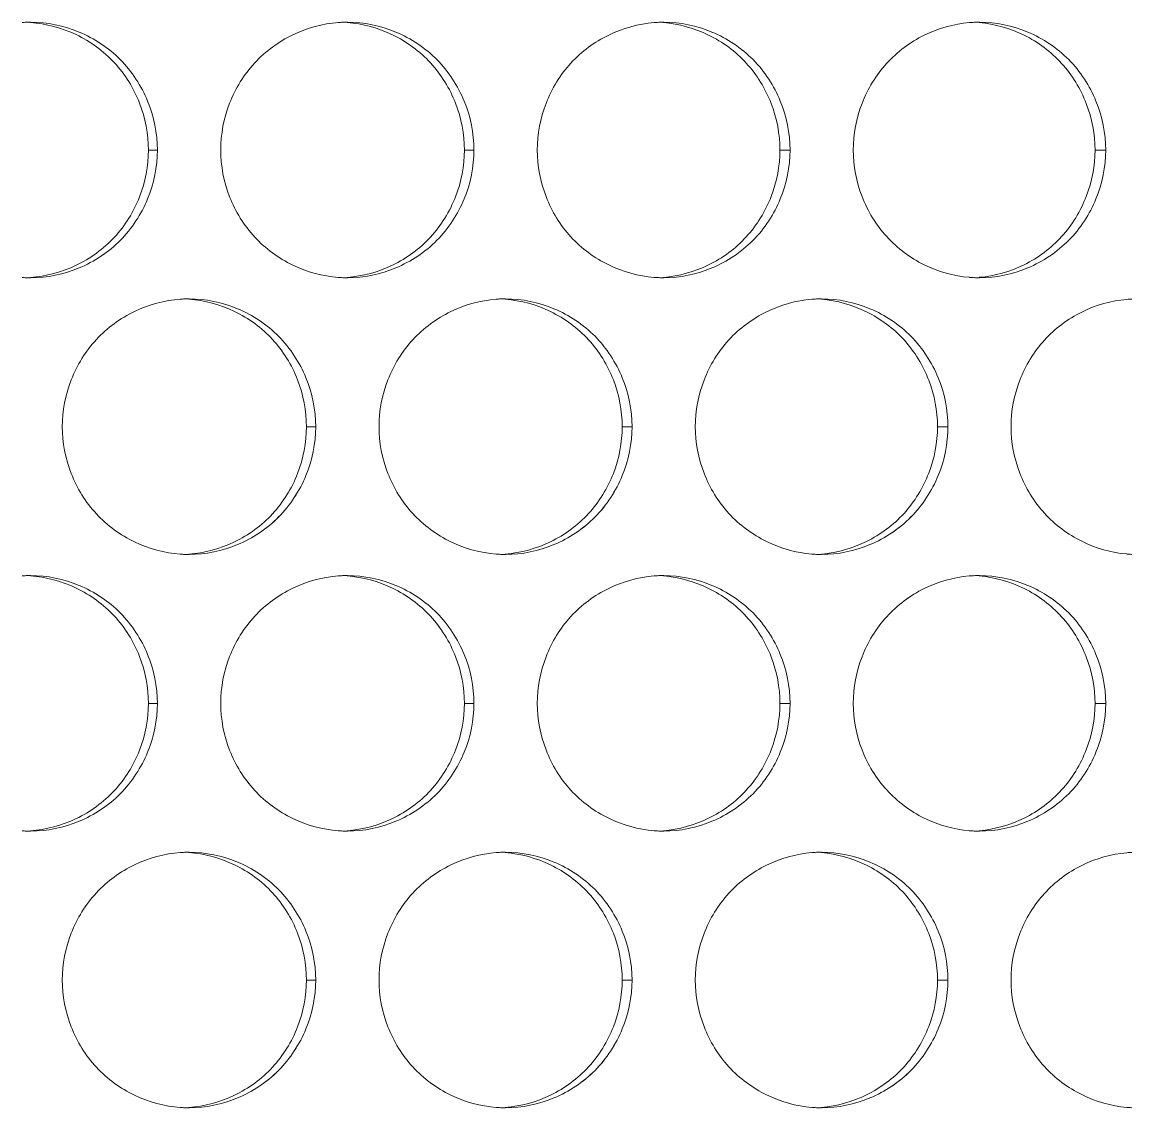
# Model space of a CAD drawing. Header units: millimetres. Extents: x 1177 to 4147, y 93 to 2194.
# Drawn here: x 1920.84 to 1946.89, y 1836.74 to 1862.23 of the extents above; entities that cross this region are included whole.
import ezdxf

# ---------------------------------------------------------------- set-up
doc = ezdxf.new("R2010")
doc.units = ezdxf.units.MM
doc.header["$LTSCALE"] = 0.1
doc.layers.add('标注', color=251, linetype='Continuous', lineweight=9)

msp = doc.modelspace()

# ---------------------------------------------------------------- linework, layer by layer
at = {"layer": '标注'}
for p, q in [((1923.809, 1859.226), (1924.018, 1859.226)), ((1931.226, 1859.226), (1931.449, 1859.226)), ((1938.632, 1859.226), (1938.87, 1859.226)), ((1946.028, 1859.226), (1946.279, 1859.226)), ((1927.518, 1852.731), (1927.735, 1852.731)), ((1927.518, 1852.731), (1927.735, 1852.731)), ((1934.93, 1852.731), (1935.161, 1852.731)), ((1934.93, 1852.731), (1935.161, 1852.731)), ((1942.332, 1852.731), (1942.576, 1852.731)), ((1942.332, 1852.731), (1942.576, 1852.731)), ((1923.809, 1846.236), (1924.018, 1846.236)), ((1931.226, 1846.236), (1931.449, 1846.236)), ((1938.632, 1846.236), (1938.87, 1846.236)), ((1946.028, 1846.236), (1946.279, 1846.236)), ((1927.518, 1839.741), (1927.735, 1839.741)), ((1927.518, 1839.741), (1927.735, 1839.741)), ((1934.93, 1839.741), (1935.161, 1839.741)), ((1934.93, 1839.741), (1935.161, 1839.741)), ((1942.332, 1839.741), (1942.576, 1839.741)), ((1942.332, 1839.741), (1942.576, 1839.741))]:
    msp.add_line(p, q, dxfattribs=at)
for centre, radius, start, end in [((1921.044, 1859.385), 2.842, 92.0973, 94.0217), ((1921.043, 1859.419), 2.807, 90.0023, 92.0975), ((1928.479, 1859.389), 2.838, 92.247, 94.3077), ((1928.478, 1859.426), 2.801, 90.0027, 92.2473), ((1935.905, 1859.393), 2.833, 92.3978, 94.5955), ((1935.903, 1859.432), 2.794, 90.0031, 92.3981), ((1943.319, 1859.398), 2.829, 92.5497, 94.8851), ((1943.317, 1859.439), 2.787, 90.0035, 92.55), ((1921.044, 1859.068), 2.842, 265.9783, 267.9027), ((1921.043, 1859.034), 2.807, 267.9025, 269.9977), ((1928.479, 1859.064), 2.838, 265.6923, 267.753), ((1928.478, 1859.027), 2.801, 267.7527, 269.9973), ((1935.905, 1859.06), 2.833, 265.4045, 267.6022), ((1935.903, 1859.021), 2.794, 267.6019, 269.9969), ((1943.319, 1859.055), 2.829, 265.1149, 267.4503), ((1943.317, 1859.014), 2.787, 267.45, 269.9965), ((1924.763, 1852.892), 2.84, 92.172, 94.1645), ((1924.763, 1852.892), 2.84, 92.172, 94.1645), ((1924.762, 1852.927), 2.804, 90.0025, 92.1723), ((1924.762, 1852.927), 2.804, 90.0025, 92.1723), ((1932.193, 1852.896), 2.836, 92.3223, 94.4514), ((1932.193, 1852.896), 2.836, 92.3223, 94.4514), ((1932.192, 1852.934), 2.798, 90.0029, 92.3226), ((1932.192, 1852.934), 2.798, 90.0029, 92.3226), ((1939.613, 1852.9), 2.831, 92.4736, 94.7401), ((1939.613, 1852.9), 2.831, 92.4736, 94.7401), ((1939.611, 1852.941), 2.791, 90.0033, 92.4739), ((1939.611, 1852.941), 2.791, 90.0033, 92.4739), ((1947.021, 1852.905), 2.826, 92.626, 95.0307), ((1947.021, 1852.905), 2.826, 92.626, 95.0307), ((1924.763, 1852.571), 2.84, 265.8355, 267.828), ((1924.763, 1852.571), 2.84, 265.8355, 267.828), ((1924.762, 1852.535), 2.804, 267.8277, 269.9975), ((1924.762, 1852.535), 2.804, 267.8277, 269.9975), ((1932.193, 1852.567), 2.836, 265.5486, 267.6777), ((1932.193, 1852.567), 2.836, 265.5486, 267.6777), ((1932.192, 1852.529), 2.798, 267.6774, 269.9971), ((1932.192, 1852.529), 2.798, 267.6774, 269.9971), ((1939.613, 1852.562), 2.831, 265.2599, 267.5264), ((1939.613, 1852.562), 2.831, 265.2599, 267.5264), ((1939.611, 1852.522), 2.791, 267.5261, 269.9967), ((1939.611, 1852.522), 2.791, 267.5261, 269.9967), ((1947.021, 1852.557), 2.826, 264.9693, 267.374), ((1947.021, 1852.557), 2.826, 264.9693, 267.374), ((1921.044, 1846.394), 2.842, 92.0973, 94.0217), ((1921.043, 1846.429), 2.807, 90.0023, 92.0975), ((1928.479, 1846.398), 2.838, 92.247, 94.3077), ((1928.478, 1846.435), 2.801, 90.0027, 92.2473), ((1935.905, 1846.403), 2.833, 92.3978, 94.5955), ((1935.903, 1846.442), 2.794, 90.0031, 92.3981), ((1943.319, 1846.408), 2.829, 92.5497, 94.8851), ((1943.317, 1846.449), 2.787, 90.0035, 92.55), ((1921.044, 1846.078), 2.842, 265.9783, 267.9027), ((1921.043, 1846.043), 2.807, 267.9025, 269.9977), ((1928.479, 1846.074), 2.838, 265.6923, 267.753), ((1928.478, 1846.037), 2.801, 267.7527, 269.9973), ((1935.905, 1846.069), 2.833, 265.4045, 267.6022), ((1935.903, 1846.03), 2.794, 267.6019, 269.9969), ((1943.319, 1846.065), 2.829, 265.1149, 267.4503), ((1943.317, 1846.023), 2.787, 267.45, 269.9965), ((1924.763, 1839.901), 2.84, 92.172, 94.1645), ((1924.763, 1839.901), 2.84, 92.172, 94.1645), ((1924.762, 1839.937), 2.804, 90.0025, 92.1723), ((1924.762, 1839.937), 2.804, 90.0025, 92.1723), ((1932.193, 1839.905), 2.836, 92.3223, 94.4514), ((1932.193, 1839.905), 2.836, 92.3223, 94.4514), ((1932.192, 1839.943), 2.798, 90.0029, 92.3226), ((1932.192, 1839.943), 2.798, 90.0029, 92.3226), ((1939.613, 1839.91), 2.831, 92.4736, 94.7401), ((1939.613, 1839.91), 2.831, 92.4736, 94.7401), ((1939.611, 1839.95), 2.791, 90.0033, 92.4739), ((1939.611, 1839.95), 2.791, 90.0033, 92.4739), ((1947.021, 1839.915), 2.826, 92.626, 95.0307), ((1947.021, 1839.915), 2.826, 92.626, 95.0307), ((1924.763, 1839.581), 2.84, 265.8355, 267.828), ((1924.763, 1839.581), 2.84, 265.8355, 267.828), ((1924.762, 1839.545), 2.804, 267.8277, 269.9975), ((1924.762, 1839.545), 2.804, 267.8277, 269.9975), ((1932.193, 1839.577), 2.836, 265.5486, 267.6777), ((1932.193, 1839.577), 2.836, 265.5486, 267.6777), ((1932.192, 1839.539), 2.798, 267.6774, 269.9971), ((1932.192, 1839.539), 2.798, 267.6774, 269.9971), ((1939.613, 1839.572), 2.831, 265.2599, 267.5264), ((1939.613, 1839.572), 2.831, 265.2599, 267.5264), ((1939.611, 1839.532), 2.791, 267.5261, 269.9967), ((1939.611, 1839.532), 2.791, 267.5261, 269.9967), ((1947.021, 1839.567), 2.826, 264.9693, 267.374), ((1947.021, 1839.567), 2.826, 264.9693, 267.374)]:
    msp.add_arc(centre, radius, start, end, dxfattribs=at)
for points, knots in [([(1923.809, 1859.226), (1923.809, 1859.6), (1923.662, 1860.352), (1923.063, 1861.325), (1922.142, 1861.996), (1921.406, 1862.193), (1921.037, 1862.219)], [0, 0, 0, 0, 0.251259, 0.501631, 0.751004, 1, 1, 1, 1]), ([(1928.266, 1862.218), (1927.898, 1862.191), (1927.165, 1861.991), (1926.248, 1861.319), (1925.651, 1860.349), (1925.505, 1859.599), (1925.505, 1859.226)], [0, 0, 0, 0, 0.249075, 0.498503, 0.748855, 1, 1, 1, 1]), ([(1931.226, 1859.226), (1931.226, 1859.599), (1931.08, 1860.348), (1930.486, 1861.319), (1929.571, 1861.991), (1928.839, 1862.191), (1928.472, 1862.218)], [0, 0, 0, 0, 0.251401, 0.501842, 0.751148, 1, 1, 1, 1]), ([(1935.677, 1862.217), (1935.311, 1862.188), (1934.582, 1861.986), (1933.671, 1861.313), (1933.079, 1860.345), (1932.934, 1859.598), (1932.934, 1859.226)], [0, 0, 0, 0, 0.248921, 0.498282, 0.748706, 1, 1, 1, 1]), ([(1938.632, 1859.226), (1938.632, 1859.598), (1938.488, 1860.344), (1937.898, 1861.313), (1936.989, 1861.986), (1936.262, 1862.188), (1935.896, 1862.217)], [0, 0, 0, 0, 0.251553, 0.502066, 0.751302, 1, 1, 1, 1]), ([(1943.078, 1862.216), (1942.713, 1862.185), (1941.988, 1861.981), (1941.083, 1861.308), (1940.496, 1860.341), (1940.352, 1859.597), (1940.352, 1859.226)], [0, 0, 0, 0, 0.248758, 0.498048, 0.748549, 1, 1, 1, 1]), ([(1946.028, 1859.226), (1946.028, 1859.597), (1945.885, 1860.341), (1945.3, 1861.307), (1944.397, 1861.98), (1943.674, 1862.185), (1943.31, 1862.216)], [0, 0, 0, 0, 0.251713, 0.502304, 0.751467, 1, 1, 1, 1]), ([(1923.789, 1860.374), (1923.641, 1860.733), (1923.206, 1861.405), (1922.538, 1861.845), (1922.18, 1861.995)], [0, 0, 0, 0, 0.500666, 1, 1, 1, 1]), ([(1921.037, 1856.233), (1921.406, 1856.26), (1922.142, 1856.457), (1923.063, 1857.128), (1923.662, 1858.101), (1923.809, 1858.853), (1923.809, 1859.226)], [0, 0, 0, 0, 0.248996, 0.498369, 0.748741, 1, 1, 1, 1]), ([(1925.505, 1859.226), (1925.505, 1858.854), (1925.651, 1858.104), (1926.248, 1857.134), (1927.165, 1856.462), (1927.898, 1856.262), (1928.266, 1856.234)], [0, 0, 0, 0, 0.251145, 0.501497, 0.750925, 1, 1, 1, 1]), ([(1928.472, 1856.234), (1928.839, 1856.262), (1929.571, 1856.462), (1930.486, 1857.134), (1931.08, 1858.105), (1931.226, 1858.854), (1931.226, 1859.226)], [0, 0, 0, 0, 0.248852, 0.498158, 0.748599, 1, 1, 1, 1]), ([(1932.934, 1859.226), (1932.934, 1858.855), (1933.079, 1858.108), (1933.671, 1857.139), (1934.582, 1856.467), (1935.311, 1856.265), (1935.677, 1856.236)], [0, 0, 0, 0, 0.251294, 0.501718, 0.751079, 1, 1, 1, 1]), ([(1935.896, 1856.236), (1936.262, 1856.265), (1936.989, 1856.467), (1937.898, 1857.14), (1938.488, 1858.109), (1938.632, 1858.855), (1938.632, 1859.226)], [0, 0, 0, 0, 0.248698, 0.497934, 0.748447, 1, 1, 1, 1]), ([(1940.352, 1859.226), (1940.352, 1858.856), (1940.496, 1858.112), (1941.083, 1857.145), (1941.988, 1856.472), (1942.713, 1856.268), (1943.078, 1856.237)], [0, 0, 0, 0, 0.251451, 0.501952, 0.751242, 1, 1, 1, 1]), ([(1943.31, 1856.237), (1943.674, 1856.268), (1944.397, 1856.473), (1945.3, 1857.146), (1945.885, 1858.112), (1946.028, 1858.856), (1946.028, 1859.226)], [0, 0, 0, 0, 0.248533, 0.497696, 0.748287, 1, 1, 1, 1]), ([(1922.18, 1856.458), (1922.538, 1856.608), (1923.206, 1857.048), (1923.641, 1857.72), (1923.789, 1858.079)], [0, 0, 0, 0, 0.499334, 1, 1, 1, 1]), ([(1924.557, 1855.724), (1924.188, 1855.697), (1923.453, 1855.498), (1922.532, 1854.827), (1921.933, 1853.855), (1921.787, 1853.104), (1921.787, 1852.731)], [0, 0, 0, 0, 0.249147, 0.498609, 0.748926, 1, 1, 1, 1]), ([(1924.557, 1855.724), (1924.188, 1855.697), (1923.453, 1855.498), (1922.532, 1854.827), (1921.933, 1853.855), (1921.787, 1853.104), (1921.787, 1852.731)], [0, 0, 0, 0, 0.249147, 0.498609, 0.748926, 1, 1, 1, 1]), ([(1927.518, 1852.731), (1927.518, 1853.104), (1927.372, 1853.855), (1926.776, 1854.827), (1925.857, 1855.498), (1925.124, 1855.697), (1924.756, 1855.724)], [0, 0, 0, 0, 0.251329, 0.501735, 0.751075, 1, 1, 1, 1]), ([(1927.518, 1852.731), (1927.518, 1853.104), (1927.372, 1853.855), (1926.776, 1854.827), (1925.857, 1855.498), (1925.124, 1855.697), (1924.756, 1855.724)], [0, 0, 0, 0, 0.251329, 0.501735, 0.751075, 1, 1, 1, 1]), ([(1931.973, 1855.723), (1931.606, 1855.694), (1930.875, 1855.493), (1929.961, 1854.821), (1929.366, 1853.852), (1929.221, 1853.103), (1929.221, 1852.731)], [0, 0, 0, 0, 0.248999, 0.498394, 0.748782, 1, 1, 1, 1]), ([(1931.973, 1855.723), (1931.606, 1855.694), (1930.875, 1855.493), (1929.961, 1854.821), (1929.366, 1853.852), (1929.221, 1853.103), (1929.221, 1852.731)], [0, 0, 0, 0, 0.248999, 0.498394, 0.748782, 1, 1, 1, 1]), ([(1934.93, 1852.731), (1934.93, 1853.103), (1934.786, 1853.851), (1934.193, 1854.821), (1933.281, 1855.493), (1932.552, 1855.694), (1932.185, 1855.723)], [0, 0, 0, 0, 0.251476, 0.501953, 0.751224, 1, 1, 1, 1]), ([(1934.93, 1852.731), (1934.93, 1853.103), (1934.786, 1853.851), (1934.193, 1854.821), (1933.281, 1855.493), (1932.552, 1855.694), (1932.185, 1855.723)], [0, 0, 0, 0, 0.251476, 0.501953, 0.751224, 1, 1, 1, 1]), ([(1939.379, 1855.722), (1939.013, 1855.691), (1938.287, 1855.488), (1937.379, 1854.815), (1936.789, 1853.848), (1936.645, 1853.102), (1936.645, 1852.731)], [0, 0, 0, 0, 0.248841, 0.498166, 0.748629, 1, 1, 1, 1]), ([(1939.379, 1855.722), (1939.013, 1855.691), (1938.287, 1855.488), (1937.379, 1854.815), (1936.789, 1853.848), (1936.645, 1853.102), (1936.645, 1852.731)], [0, 0, 0, 0, 0.248841, 0.498166, 0.748629, 1, 1, 1, 1]), ([(1942.332, 1852.731), (1942.332, 1853.102), (1942.188, 1853.847), (1941.6, 1854.815), (1940.695, 1855.488), (1939.97, 1855.691), (1939.605, 1855.722)], [0, 0, 0, 0, 0.251632, 0.502183, 0.751383, 1, 1, 1, 1]), ([(1942.332, 1852.731), (1942.332, 1853.102), (1942.188, 1853.847), (1941.6, 1854.815), (1940.695, 1855.488), (1939.97, 1855.691), (1939.605, 1855.722)], [0, 0, 0, 0, 0.251632, 0.502183, 0.751383, 1, 1, 1, 1]), ([(1946.774, 1855.72), (1946.41, 1855.688), (1945.687, 1855.483), (1944.786, 1854.809), (1944.201, 1853.844), (1944.057, 1853.101), (1944.057, 1852.731)], [0, 0, 0, 0, 0.248673, 0.497926, 0.748467, 1, 1, 1, 1]), ([(1946.774, 1855.72), (1946.41, 1855.688), (1945.687, 1855.483), (1944.786, 1854.809), (1944.201, 1853.844), (1944.057, 1853.101), (1944.057, 1852.731)], [0, 0, 0, 0, 0.248673, 0.497926, 0.748467, 1, 1, 1, 1]), ([(1921.787, 1852.731), (1921.787, 1852.358), (1921.933, 1851.607), (1922.532, 1850.635), (1923.453, 1849.964), (1924.188, 1849.766), (1924.557, 1849.739)], [0, 0, 0, 0, 0.251074, 0.501391, 0.750853, 1, 1, 1, 1]), ([(1921.787, 1852.731), (1921.787, 1852.358), (1921.933, 1851.607), (1922.532, 1850.635), (1923.453, 1849.964), (1924.188, 1849.766), (1924.557, 1849.739)], [0, 0, 0, 0, 0.251074, 0.501391, 0.750853, 1, 1, 1, 1]), ([(1924.756, 1849.739), (1925.124, 1849.766), (1925.857, 1849.964), (1926.776, 1850.636), (1927.372, 1851.608), (1927.518, 1852.358), (1927.518, 1852.731)], [0, 0, 0, 0, 0.248925, 0.498265, 0.748671, 1, 1, 1, 1]), ([(1924.756, 1849.739), (1925.124, 1849.766), (1925.857, 1849.964), (1926.776, 1850.636), (1927.372, 1851.608), (1927.518, 1852.358), (1927.518, 1852.731)], [0, 0, 0, 0, 0.248925, 0.498265, 0.748671, 1, 1, 1, 1]), ([(1929.221, 1852.731), (1929.221, 1852.359), (1929.366, 1851.611), (1929.961, 1850.641), (1930.875, 1849.969), (1931.606, 1849.768), (1931.973, 1849.74)], [0, 0, 0, 0, 0.251218, 0.501606, 0.751001, 1, 1, 1, 1]), ([(1929.221, 1852.731), (1929.221, 1852.359), (1929.366, 1851.611), (1929.961, 1850.641), (1930.875, 1849.969), (1931.606, 1849.768), (1931.973, 1849.74)], [0, 0, 0, 0, 0.251218, 0.501606, 0.751001, 1, 1, 1, 1]), ([(1932.185, 1849.74), (1932.552, 1849.768), (1933.281, 1849.97), (1934.193, 1850.642), (1934.786, 1851.612), (1934.93, 1852.359), (1934.93, 1852.731)], [0, 0, 0, 0, 0.248776, 0.498047, 0.748524, 1, 1, 1, 1]), ([(1932.185, 1849.74), (1932.552, 1849.768), (1933.281, 1849.97), (1934.193, 1850.642), (1934.786, 1851.612), (1934.93, 1852.359), (1934.93, 1852.731)], [0, 0, 0, 0, 0.248776, 0.498047, 0.748524, 1, 1, 1, 1]), ([(1936.645, 1852.731), (1936.645, 1852.36), (1936.789, 1851.615), (1937.379, 1850.647), (1938.287, 1849.975), (1939.013, 1849.771), (1939.379, 1849.741)], [0, 0, 0, 0, 0.251371, 0.501834, 0.751159, 1, 1, 1, 1]), ([(1936.645, 1852.731), (1936.645, 1852.36), (1936.789, 1851.615), (1937.379, 1850.647), (1938.287, 1849.975), (1939.013, 1849.771), (1939.379, 1849.741)], [0, 0, 0, 0, 0.251371, 0.501834, 0.751159, 1, 1, 1, 1]), ([(1939.605, 1849.741), (1939.97, 1849.771), (1940.695, 1849.975), (1941.6, 1850.648), (1942.188, 1851.615), (1942.332, 1852.361), (1942.332, 1852.731)], [0, 0, 0, 0, 0.248617, 0.497817, 0.748368, 1, 1, 1, 1]), ([(1939.605, 1849.741), (1939.97, 1849.771), (1940.695, 1849.975), (1941.6, 1850.648), (1942.188, 1851.615), (1942.332, 1852.361), (1942.332, 1852.731)], [0, 0, 0, 0, 0.248617, 0.497817, 0.748368, 1, 1, 1, 1]), ([(1944.057, 1852.731), (1944.057, 1852.362), (1944.201, 1851.619), (1944.786, 1850.653), (1945.687, 1849.98), (1946.41, 1849.774), (1946.774, 1849.742)], [0, 0, 0, 0, 0.251533, 0.502074, 0.751327, 1, 1, 1, 1]), ([(1944.057, 1852.731), (1944.057, 1852.362), (1944.201, 1851.619), (1944.786, 1850.653), (1945.687, 1849.98), (1946.41, 1849.774), (1946.774, 1849.742)], [0, 0, 0, 0, 0.251533, 0.502074, 0.751327, 1, 1, 1, 1]), ([(1925.898, 1849.963), (1926.256, 1850.113), (1926.923, 1850.553), (1927.358, 1851.224), (1927.506, 1851.584)], [0, 0, 0, 0, 0.49927, 1, 1, 1, 1]), ([(1933.327, 1849.963), (1933.684, 1850.113), (1934.351, 1850.554), (1934.784, 1851.225), (1934.932, 1851.584)], [0, 0, 0, 0, 0.499135, 1, 1, 1, 1]), ([(1940.745, 1849.963), (1941.101, 1850.113), (1941.767, 1850.554), (1942.2, 1851.225), (1942.347, 1851.584)], [0, 0, 0, 0, 0.498991, 1, 1, 1, 1]), ([(1923.809, 1846.236), (1923.809, 1846.61), (1923.662, 1847.361), (1923.063, 1848.334), (1922.142, 1849.005), (1921.406, 1849.203), (1921.037, 1849.229)], [0, 0, 0, 0, 0.251259, 0.501631, 0.751004, 1, 1, 1, 1]), ([(1928.266, 1849.228), (1927.898, 1849.2), (1927.165, 1849.001), (1926.248, 1848.329), (1925.651, 1847.358), (1925.505, 1846.609), (1925.505, 1846.236)], [0, 0, 0, 0, 0.249075, 0.498503, 0.748855, 1, 1, 1, 1]), ([(1931.226, 1846.236), (1931.226, 1846.609), (1931.08, 1847.358), (1930.486, 1848.328), (1929.571, 1849), (1928.839, 1849.2), (1928.472, 1849.228)], [0, 0, 0, 0, 0.251401, 0.501842, 0.751148, 1, 1, 1, 1]), ([(1935.677, 1849.227), (1935.311, 1849.198), (1934.582, 1848.995), (1933.671, 1848.323), (1933.079, 1847.354), (1932.934, 1846.607), (1932.934, 1846.236)], [0, 0, 0, 0, 0.248921, 0.498282, 0.748706, 1, 1, 1, 1]), ([(1938.632, 1846.236), (1938.632, 1846.607), (1938.488, 1847.354), (1937.898, 1848.323), (1936.989, 1848.995), (1936.262, 1849.197), (1935.896, 1849.227)], [0, 0, 0, 0, 0.251553, 0.502066, 0.751302, 1, 1, 1, 1]), ([(1943.078, 1849.226), (1942.713, 1849.195), (1941.988, 1848.99), (1941.083, 1848.317), (1940.496, 1847.351), (1940.352, 1846.606), (1940.352, 1846.236)], [0, 0, 0, 0, 0.248758, 0.498048, 0.748549, 1, 1, 1, 1]), ([(1946.028, 1846.236), (1946.028, 1846.606), (1945.885, 1847.35), (1945.3, 1848.317), (1944.397, 1848.99), (1943.674, 1849.195), (1943.31, 1849.226)], [0, 0, 0, 0, 0.251713, 0.502304, 0.751467, 1, 1, 1, 1]), ([(1923.789, 1847.383), (1923.641, 1847.743), (1923.206, 1848.414), (1922.538, 1848.855), (1922.18, 1849.004)], [0, 0, 0, 0, 0.500666, 1, 1, 1, 1]), ([(1921.037, 1843.243), (1921.406, 1843.269), (1922.142, 1843.467), (1923.063, 1844.138), (1923.662, 1845.111), (1923.809, 1845.862), (1923.809, 1846.236)], [0, 0, 0, 0, 0.248996, 0.498369, 0.748741, 1, 1, 1, 1]), ([(1925.505, 1846.236), (1925.505, 1845.864), (1925.651, 1845.114), (1926.248, 1844.143), (1927.165, 1843.472), (1927.898, 1843.272), (1928.266, 1843.244)], [0, 0, 0, 0, 0.251145, 0.501497, 0.750925, 1, 1, 1, 1]), ([(1928.472, 1843.244), (1928.839, 1843.272), (1929.571, 1843.472), (1930.486, 1844.144), (1931.08, 1845.115), (1931.226, 1845.864), (1931.226, 1846.236)], [0, 0, 0, 0, 0.248852, 0.498158, 0.748599, 1, 1, 1, 1]), ([(1932.934, 1846.236), (1932.934, 1845.865), (1933.079, 1845.118), (1933.671, 1844.149), (1934.582, 1843.477), (1935.311, 1843.275), (1935.677, 1843.245)], [0, 0, 0, 0, 0.251294, 0.501718, 0.751079, 1, 1, 1, 1]), ([(1935.896, 1843.245), (1936.262, 1843.275), (1936.989, 1843.477), (1937.898, 1844.15), (1938.488, 1845.118), (1938.632, 1845.865), (1938.632, 1846.236)], [0, 0, 0, 0, 0.248698, 0.497934, 0.748447, 1, 1, 1, 1]), ([(1940.352, 1846.236), (1940.352, 1845.866), (1940.496, 1845.121), (1941.083, 1844.155), (1941.988, 1843.482), (1942.713, 1843.277), (1943.078, 1843.246)], [0, 0, 0, 0, 0.251451, 0.501952, 0.751242, 1, 1, 1, 1]), ([(1943.31, 1843.246), (1943.674, 1843.278), (1944.397, 1843.482), (1945.3, 1844.156), (1945.885, 1845.122), (1946.028, 1845.866), (1946.028, 1846.236)], [0, 0, 0, 0, 0.248533, 0.497696, 0.748287, 1, 1, 1, 1]), ([(1922.18, 1843.468), (1922.538, 1843.617), (1923.206, 1844.058), (1923.641, 1844.729), (1923.789, 1845.089)], [0, 0, 0, 0, 0.499334, 1, 1, 1, 1]), ([(1924.557, 1842.733), (1924.188, 1842.707), (1923.453, 1842.508), (1922.532, 1841.837), (1921.933, 1840.865), (1921.787, 1840.114), (1921.787, 1839.741)], [0, 0, 0, 0, 0.249147, 0.498609, 0.748926, 1, 1, 1, 1]), ([(1924.557, 1842.733), (1924.188, 1842.707), (1923.453, 1842.508), (1922.532, 1841.837), (1921.933, 1840.865), (1921.787, 1840.114), (1921.787, 1839.741)], [0, 0, 0, 0, 0.249147, 0.498609, 0.748926, 1, 1, 1, 1]), ([(1927.518, 1839.741), (1927.518, 1840.114), (1927.372, 1840.864), (1926.776, 1841.836), (1925.857, 1842.508), (1925.124, 1842.706), (1924.756, 1842.733)], [0, 0, 0, 0, 0.251329, 0.501735, 0.751075, 1, 1, 1, 1]), ([(1927.518, 1839.741), (1927.518, 1840.114), (1927.372, 1840.864), (1926.776, 1841.836), (1925.857, 1842.508), (1925.124, 1842.706), (1924.756, 1842.733)], [0, 0, 0, 0, 0.251329, 0.501735, 0.751075, 1, 1, 1, 1]), ([(1931.973, 1842.732), (1931.606, 1842.704), (1930.875, 1842.503), (1929.961, 1841.831), (1929.366, 1840.861), (1929.221, 1840.113), (1929.221, 1839.741)], [0, 0, 0, 0, 0.248999, 0.498394, 0.748782, 1, 1, 1, 1]), ([(1931.973, 1842.732), (1931.606, 1842.704), (1930.875, 1842.503), (1929.961, 1841.831), (1929.366, 1840.861), (1929.221, 1840.113), (1929.221, 1839.741)], [0, 0, 0, 0, 0.248999, 0.498394, 0.748782, 1, 1, 1, 1]), ([(1934.93, 1839.741), (1934.93, 1840.113), (1934.786, 1840.861), (1934.193, 1841.83), (1933.281, 1842.503), (1932.552, 1842.704), (1932.185, 1842.732)], [0, 0, 0, 0, 0.251476, 0.501953, 0.751224, 1, 1, 1, 1]), ([(1934.93, 1839.741), (1934.93, 1840.113), (1934.786, 1840.861), (1934.193, 1841.83), (1933.281, 1842.503), (1932.552, 1842.704), (1932.185, 1842.732)], [0, 0, 0, 0, 0.251476, 0.501953, 0.751224, 1, 1, 1, 1]), ([(1939.379, 1842.731), (1939.013, 1842.701), (1938.287, 1842.498), (1937.379, 1841.825), (1936.789, 1840.857), (1936.645, 1840.112), (1936.645, 1839.741)], [0, 0, 0, 0, 0.248841, 0.498166, 0.748629, 1, 1, 1, 1]), ([(1939.379, 1842.731), (1939.013, 1842.701), (1938.287, 1842.498), (1937.379, 1841.825), (1936.789, 1840.857), (1936.645, 1840.112), (1936.645, 1839.741)], [0, 0, 0, 0, 0.248841, 0.498166, 0.748629, 1, 1, 1, 1]), ([(1942.332, 1839.741), (1942.332, 1840.112), (1942.188, 1840.857), (1941.6, 1841.824), (1940.695, 1842.497), (1939.97, 1842.701), (1939.605, 1842.731)], [0, 0, 0, 0, 0.251632, 0.502183, 0.751383, 1, 1, 1, 1]), ([(1942.332, 1839.741), (1942.332, 1840.112), (1942.188, 1840.857), (1941.6, 1841.824), (1940.695, 1842.497), (1939.97, 1842.701), (1939.605, 1842.731)], [0, 0, 0, 0, 0.251632, 0.502183, 0.751383, 1, 1, 1, 1]), ([(1946.774, 1842.73), (1946.41, 1842.698), (1945.687, 1842.492), (1944.786, 1841.819), (1944.201, 1840.854), (1944.057, 1840.111), (1944.057, 1839.741)], [0, 0, 0, 0, 0.248673, 0.497926, 0.748467, 1, 1, 1, 1]), ([(1946.774, 1842.73), (1946.41, 1842.698), (1945.687, 1842.492), (1944.786, 1841.819), (1944.201, 1840.854), (1944.057, 1840.111), (1944.057, 1839.741)], [0, 0, 0, 0, 0.248673, 0.497926, 0.748467, 1, 1, 1, 1]), ([(1921.787, 1839.741), (1921.787, 1839.368), (1921.933, 1838.617), (1922.532, 1837.645), (1923.453, 1836.974), (1924.188, 1836.775), (1924.557, 1836.748)], [0, 0, 0, 0, 0.251074, 0.501391, 0.750853, 1, 1, 1, 1]), ([(1921.787, 1839.741), (1921.787, 1839.368), (1921.933, 1838.617), (1922.532, 1837.645), (1923.453, 1836.974), (1924.188, 1836.775), (1924.557, 1836.748)], [0, 0, 0, 0, 0.251074, 0.501391, 0.750853, 1, 1, 1, 1]), ([(1924.756, 1836.748), (1925.124, 1836.775), (1925.857, 1836.974), (1926.776, 1837.646), (1927.372, 1838.617), (1927.518, 1839.368), (1927.518, 1839.741)], [0, 0, 0, 0, 0.248925, 0.498265, 0.748671, 1, 1, 1, 1]), ([(1924.756, 1836.748), (1925.124, 1836.775), (1925.857, 1836.974), (1926.776, 1837.646), (1927.372, 1838.617), (1927.518, 1839.368), (1927.518, 1839.741)], [0, 0, 0, 0, 0.248925, 0.498265, 0.748671, 1, 1, 1, 1]), ([(1929.221, 1839.741), (1929.221, 1839.369), (1929.366, 1838.621), (1929.961, 1837.651), (1930.875, 1836.979), (1931.606, 1836.778), (1931.973, 1836.749)], [0, 0, 0, 0, 0.251218, 0.501606, 0.751001, 1, 1, 1, 1]), ([(1929.221, 1839.741), (1929.221, 1839.369), (1929.366, 1838.621), (1929.961, 1837.651), (1930.875, 1836.979), (1931.606, 1836.778), (1931.973, 1836.749)], [0, 0, 0, 0, 0.251218, 0.501606, 0.751001, 1, 1, 1, 1]), ([(1932.185, 1836.749), (1932.552, 1836.778), (1933.281, 1836.979), (1934.193, 1837.652), (1934.786, 1838.621), (1934.93, 1839.369), (1934.93, 1839.741)], [0, 0, 0, 0, 0.248776, 0.498047, 0.748524, 1, 1, 1, 1]), ([(1932.185, 1836.749), (1932.552, 1836.778), (1933.281, 1836.979), (1934.193, 1837.652), (1934.786, 1838.621), (1934.93, 1839.369), (1934.93, 1839.741)], [0, 0, 0, 0, 0.248776, 0.498047, 0.748524, 1, 1, 1, 1]), ([(1936.645, 1839.741), (1936.645, 1839.37), (1936.789, 1838.624), (1937.379, 1837.657), (1938.287, 1836.984), (1939.013, 1836.781), (1939.379, 1836.751)], [0, 0, 0, 0, 0.251371, 0.501834, 0.751159, 1, 1, 1, 1]), ([(1936.645, 1839.741), (1936.645, 1839.37), (1936.789, 1838.624), (1937.379, 1837.657), (1938.287, 1836.984), (1939.013, 1836.781), (1939.379, 1836.751)], [0, 0, 0, 0, 0.251371, 0.501834, 0.751159, 1, 1, 1, 1]), ([(1939.605, 1836.751), (1939.97, 1836.781), (1940.695, 1836.984), (1941.6, 1837.657), (1942.188, 1838.625), (1942.332, 1839.37), (1942.332, 1839.741)], [0, 0, 0, 0, 0.248617, 0.497817, 0.748368, 1, 1, 1, 1]), ([(1939.605, 1836.751), (1939.97, 1836.781), (1940.695, 1836.984), (1941.6, 1837.657), (1942.188, 1838.625), (1942.332, 1839.37), (1942.332, 1839.741)], [0, 0, 0, 0, 0.248617, 0.497817, 0.748368, 1, 1, 1, 1]), ([(1944.057, 1839.741), (1944.057, 1839.371), (1944.201, 1838.628), (1944.786, 1837.663), (1945.687, 1836.989), (1946.41, 1836.784), (1946.774, 1836.752)], [0, 0, 0, 0, 0.251533, 0.502074, 0.751327, 1, 1, 1, 1]), ([(1944.057, 1839.741), (1944.057, 1839.371), (1944.201, 1838.628), (1944.786, 1837.663), (1945.687, 1836.989), (1946.41, 1836.784), (1946.774, 1836.752)], [0, 0, 0, 0, 0.251533, 0.502074, 0.751327, 1, 1, 1, 1]), ([(1925.898, 1836.973), (1926.256, 1837.122), (1926.923, 1837.563), (1927.358, 1838.234), (1927.506, 1838.594)], [0, 0, 0, 0, 0.49927, 1, 1, 1, 1]), ([(1933.327, 1836.973), (1933.684, 1837.122), (1934.351, 1837.563), (1934.784, 1838.234), (1934.932, 1838.594)], [0, 0, 0, 0, 0.499135, 1, 1, 1, 1]), ([(1940.745, 1836.973), (1941.101, 1837.122), (1941.767, 1837.563), (1942.2, 1838.234), (1942.347, 1838.594)], [0, 0, 0, 0, 0.498991, 1, 1, 1, 1])]:
    msp.add_open_spline(points, degree=3, knots=knots, dxfattribs=at)
for points in [[(1922.18, 1861.995), (1921.823, 1862.144), (1921.43, 1862.226), (1921.043, 1862.226)], [(1929.614, 1861.995), (1929.257, 1862.144), (1928.864, 1862.226), (1928.478, 1862.226)], [(1937.037, 1861.995), (1936.681, 1862.144), (1936.289, 1862.226), (1935.903, 1862.226)], [(1944.449, 1861.995), (1944.094, 1862.144), (1943.702, 1862.226), (1943.317, 1862.226)], [(1930.58, 1861.347), (1930.307, 1861.622), (1929.971, 1861.845), (1929.614, 1861.995)], [(1938.002, 1861.347), (1937.729, 1861.622), (1937.394, 1861.845), (1937.037, 1861.995)], [(1945.412, 1861.347), (1945.14, 1861.622), (1944.806, 1861.845), (1944.449, 1861.995)], [(1931.22, 1860.374), (1931.073, 1860.733), (1930.853, 1861.071), (1930.58, 1861.347)], [(1938.641, 1860.374), (1938.494, 1860.733), (1938.274, 1861.071), (1938.002, 1861.347)], [(1946.051, 1860.374), (1945.904, 1860.733), (1945.685, 1861.071), (1945.412, 1861.347)], [(1924.018, 1859.226), (1924.018, 1859.616), (1923.937, 1860.013), (1923.789, 1860.374)], [(1931.449, 1859.226), (1931.449, 1859.616), (1931.368, 1860.013), (1931.22, 1860.374)], [(1938.87, 1859.226), (1938.87, 1859.616), (1938.789, 1860.013), (1938.641, 1860.374)], [(1946.279, 1859.226), (1946.279, 1859.616), (1946.198, 1860.013), (1946.051, 1860.374)], [(1923.789, 1858.079), (1923.937, 1858.44), (1924.018, 1858.836), (1924.018, 1859.226)], [(1931.22, 1858.079), (1931.368, 1858.44), (1931.449, 1858.837), (1931.449, 1859.226)], [(1938.641, 1858.079), (1938.789, 1858.44), (1938.87, 1858.837), (1938.87, 1859.226)], [(1946.051, 1858.079), (1946.198, 1858.44), (1946.279, 1858.837), (1946.279, 1859.226)], [(1930.58, 1857.106), (1930.853, 1857.382), (1931.073, 1857.72), (1931.22, 1858.079)], [(1938.002, 1857.106), (1938.274, 1857.382), (1938.494, 1857.72), (1938.641, 1858.079)], [(1945.412, 1857.106), (1945.685, 1857.382), (1945.904, 1857.72), (1946.051, 1858.079)], [(1929.614, 1856.458), (1929.971, 1856.608), (1930.307, 1856.83), (1930.58, 1857.106)], [(1937.037, 1856.458), (1937.394, 1856.608), (1937.729, 1856.831), (1938.002, 1857.106)], [(1944.449, 1856.458), (1944.806, 1856.608), (1945.14, 1856.831), (1945.412, 1857.106)], [(1921.043, 1856.226), (1921.43, 1856.226), (1921.823, 1856.309), (1922.18, 1856.458)], [(1928.478, 1856.226), (1928.864, 1856.226), (1929.257, 1856.309), (1929.614, 1856.458)], [(1935.903, 1856.226), (1936.289, 1856.226), (1936.681, 1856.309), (1937.037, 1856.458)], [(1943.317, 1856.226), (1943.702, 1856.226), (1944.094, 1856.309), (1944.449, 1856.458)], [(1925.898, 1855.5), (1925.542, 1855.649), (1925.148, 1855.731), (1924.762, 1855.731)], [(1925.898, 1855.5), (1925.542, 1855.649), (1925.148, 1855.731), (1924.762, 1855.731)], [(1933.327, 1855.5), (1932.971, 1855.649), (1932.578, 1855.731), (1932.192, 1855.731)], [(1933.327, 1855.5), (1932.971, 1855.649), (1932.578, 1855.731), (1932.192, 1855.731)], [(1940.745, 1855.5), (1940.389, 1855.649), (1939.997, 1855.731), (1939.611, 1855.731)], [(1940.745, 1855.5), (1940.389, 1855.649), (1939.997, 1855.731), (1939.611, 1855.731)], [(1926.865, 1854.852), (1926.592, 1855.127), (1926.256, 1855.35), (1925.898, 1855.5)], [(1926.865, 1854.852), (1926.592, 1855.127), (1926.256, 1855.35), (1925.898, 1855.5)], [(1934.292, 1854.852), (1934.019, 1855.127), (1933.684, 1855.35), (1933.327, 1855.5)], [(1934.292, 1854.852), (1934.019, 1855.127), (1933.684, 1855.35), (1933.327, 1855.5)], [(1941.708, 1854.852), (1941.436, 1855.127), (1941.102, 1855.35), (1940.745, 1855.5)], [(1941.708, 1854.852), (1941.436, 1855.127), (1941.102, 1855.35), (1940.745, 1855.5)], [(1927.506, 1853.879), (1927.358, 1854.238), (1927.138, 1854.576), (1926.865, 1854.852)], [(1927.506, 1853.879), (1927.358, 1854.238), (1927.138, 1854.576), (1926.865, 1854.852)], [(1934.932, 1853.879), (1934.784, 1854.238), (1934.565, 1854.576), (1934.292, 1854.852)], [(1934.932, 1853.879), (1934.784, 1854.238), (1934.565, 1854.576), (1934.292, 1854.852)], [(1942.347, 1853.879), (1942.2, 1854.238), (1941.981, 1854.576), (1941.708, 1854.852)], [(1942.347, 1853.879), (1942.2, 1854.238), (1941.981, 1854.576), (1941.708, 1854.852)], [(1927.735, 1852.731), (1927.735, 1853.121), (1927.654, 1853.518), (1927.506, 1853.879)], [(1927.735, 1852.731), (1927.735, 1853.121), (1927.654, 1853.518), (1927.506, 1853.879)], [(1935.161, 1852.731), (1935.161, 1853.121), (1935.08, 1853.518), (1934.932, 1853.879)], [(1935.161, 1852.731), (1935.161, 1853.121), (1935.08, 1853.518), (1934.932, 1853.879)], [(1942.576, 1852.731), (1942.576, 1853.121), (1942.495, 1853.518), (1942.347, 1853.879)], [(1942.576, 1852.731), (1942.576, 1853.121), (1942.495, 1853.518), (1942.347, 1853.879)], [(1927.506, 1851.584), (1927.654, 1851.945), (1927.735, 1852.341), (1927.735, 1852.731)], [(1927.506, 1851.584), (1927.654, 1851.945), (1927.735, 1852.341), (1927.735, 1852.731)], [(1934.932, 1851.584), (1935.08, 1851.945), (1935.161, 1852.341), (1935.161, 1852.731)], [(1934.932, 1851.584), (1935.08, 1851.945), (1935.161, 1852.341), (1935.161, 1852.731)], [(1942.347, 1851.584), (1942.495, 1851.945), (1942.576, 1852.341), (1942.576, 1852.731)], [(1942.347, 1851.584), (1942.495, 1851.945), (1942.576, 1852.341), (1942.576, 1852.731)], [(1926.865, 1850.611), (1927.138, 1850.887), (1927.358, 1851.225), (1927.506, 1851.584)], [(1934.292, 1850.611), (1934.565, 1850.887), (1934.784, 1851.225), (1934.932, 1851.584)], [(1941.708, 1850.611), (1941.981, 1850.887), (1942.2, 1851.225), (1942.347, 1851.584)], [(1925.898, 1849.963), (1926.256, 1850.113), (1926.592, 1850.335), (1926.865, 1850.611)], [(1933.327, 1849.963), (1933.684, 1850.113), (1934.019, 1850.335), (1934.292, 1850.611)], [(1940.745, 1849.963), (1941.102, 1850.113), (1941.436, 1850.335), (1941.708, 1850.611)], [(1924.762, 1849.731), (1925.148, 1849.731), (1925.542, 1849.814), (1925.898, 1849.963)], [(1924.762, 1849.731), (1925.148, 1849.731), (1925.542, 1849.814), (1925.898, 1849.963)], [(1932.192, 1849.731), (1932.578, 1849.731), (1932.971, 1849.814), (1933.327, 1849.963)], [(1932.192, 1849.731), (1932.578, 1849.731), (1932.971, 1849.814), (1933.327, 1849.963)], [(1939.611, 1849.731), (1939.997, 1849.731), (1940.389, 1849.814), (1940.745, 1849.963)], [(1939.611, 1849.731), (1939.997, 1849.731), (1940.389, 1849.814), (1940.745, 1849.963)], [(1922.18, 1849.004), (1921.823, 1849.154), (1921.43, 1849.236), (1921.043, 1849.236)], [(1929.614, 1849.004), (1929.257, 1849.153), (1928.864, 1849.236), (1928.478, 1849.236)], [(1937.037, 1849.004), (1936.681, 1849.153), (1936.289, 1849.236), (1935.903, 1849.236)], [(1944.449, 1849.004), (1944.094, 1849.153), (1943.702, 1849.236), (1943.317, 1849.236)], [(1930.58, 1848.357), (1930.307, 1848.632), (1929.971, 1848.855), (1929.614, 1849.004)], [(1938.002, 1848.357), (1937.729, 1848.632), (1937.394, 1848.855), (1937.037, 1849.004)], [(1945.412, 1848.357), (1945.14, 1848.632), (1944.806, 1848.855), (1944.449, 1849.004)], [(1931.22, 1847.383), (1931.073, 1847.743), (1930.853, 1848.081), (1930.58, 1848.357)], [(1938.641, 1847.383), (1938.494, 1847.743), (1938.274, 1848.081), (1938.002, 1848.357)], [(1946.051, 1847.383), (1945.904, 1847.742), (1945.685, 1848.081), (1945.412, 1848.357)], [(1924.018, 1846.236), (1924.018, 1846.626), (1923.937, 1847.023), (1923.789, 1847.383)], [(1931.449, 1846.236), (1931.449, 1846.626), (1931.368, 1847.023), (1931.22, 1847.383)], [(1938.87, 1846.236), (1938.87, 1846.626), (1938.789, 1847.022), (1938.641, 1847.383)], [(1946.279, 1846.236), (1946.279, 1846.626), (1946.198, 1847.022), (1946.051, 1847.383)], [(1923.789, 1845.089), (1923.937, 1845.45), (1924.018, 1845.846), (1924.018, 1846.236)], [(1931.22, 1845.089), (1931.368, 1845.45), (1931.449, 1845.846), (1931.449, 1846.236)], [(1938.641, 1845.089), (1938.789, 1845.45), (1938.87, 1845.846), (1938.87, 1846.236)], [(1946.051, 1845.089), (1946.198, 1845.45), (1946.279, 1845.846), (1946.279, 1846.236)], [(1930.58, 1844.115), (1930.853, 1844.391), (1931.073, 1844.73), (1931.22, 1845.089)], [(1938.002, 1844.115), (1938.274, 1844.391), (1938.494, 1844.73), (1938.641, 1845.089)], [(1945.412, 1844.115), (1945.685, 1844.392), (1945.904, 1844.73), (1946.051, 1845.089)], [(1929.614, 1843.468), (1929.971, 1843.617), (1930.307, 1843.84), (1930.58, 1844.115)], [(1937.037, 1843.468), (1937.394, 1843.618), (1937.729, 1843.84), (1938.002, 1844.115)], [(1944.449, 1843.468), (1944.806, 1843.618), (1945.14, 1843.84), (1945.412, 1844.115)], [(1921.043, 1843.236), (1921.43, 1843.236), (1921.823, 1843.319), (1922.18, 1843.468)], [(1928.478, 1843.236), (1928.864, 1843.236), (1929.257, 1843.319), (1929.614, 1843.468)], [(1935.903, 1843.236), (1936.289, 1843.236), (1936.681, 1843.319), (1937.037, 1843.468)], [(1943.317, 1843.236), (1943.702, 1843.236), (1944.094, 1843.319), (1944.449, 1843.468)], [(1925.898, 1842.509), (1925.542, 1842.658), (1925.148, 1842.741), (1924.762, 1842.741)], [(1925.898, 1842.509), (1925.542, 1842.658), (1925.148, 1842.741), (1924.762, 1842.741)], [(1933.327, 1842.509), (1932.971, 1842.658), (1932.578, 1842.741), (1932.192, 1842.741)], [(1933.327, 1842.509), (1932.971, 1842.658), (1932.578, 1842.741), (1932.192, 1842.741)], [(1940.745, 1842.509), (1940.389, 1842.658), (1939.997, 1842.741), (1939.611, 1842.741)], [(1940.745, 1842.509), (1940.389, 1842.658), (1939.997, 1842.741), (1939.611, 1842.741)], [(1926.865, 1841.862), (1926.592, 1842.137), (1926.256, 1842.36), (1925.898, 1842.509)], [(1926.865, 1841.862), (1926.592, 1842.137), (1926.256, 1842.36), (1925.898, 1842.509)], [(1934.292, 1841.862), (1934.019, 1842.137), (1933.684, 1842.36), (1933.327, 1842.509)], [(1934.292, 1841.862), (1934.019, 1842.137), (1933.684, 1842.36), (1933.327, 1842.509)], [(1941.708, 1841.862), (1941.436, 1842.137), (1941.102, 1842.359), (1940.745, 1842.509)], [(1941.708, 1841.862), (1941.436, 1842.137), (1941.102, 1842.359), (1940.745, 1842.509)], [(1927.506, 1840.888), (1927.358, 1841.247), (1927.138, 1841.586), (1926.865, 1841.862)], [(1927.506, 1840.888), (1927.358, 1841.247), (1927.138, 1841.586), (1926.865, 1841.862)], [(1934.932, 1840.888), (1934.784, 1841.247), (1934.565, 1841.586), (1934.292, 1841.862)], [(1934.932, 1840.888), (1934.784, 1841.247), (1934.565, 1841.586), (1934.292, 1841.862)], [(1942.347, 1840.888), (1942.2, 1841.247), (1941.981, 1841.585), (1941.708, 1841.862)], [(1942.347, 1840.888), (1942.2, 1841.247), (1941.981, 1841.585), (1941.708, 1841.862)], [(1927.735, 1839.741), (1927.735, 1840.131), (1927.654, 1840.527), (1927.506, 1840.888)], [(1927.735, 1839.741), (1927.735, 1840.131), (1927.654, 1840.527), (1927.506, 1840.888)], [(1935.161, 1839.741), (1935.161, 1840.131), (1935.08, 1840.527), (1934.932, 1840.888)], [(1935.161, 1839.741), (1935.161, 1840.131), (1935.08, 1840.527), (1934.932, 1840.888)], [(1942.576, 1839.741), (1942.576, 1840.131), (1942.495, 1840.527), (1942.347, 1840.888)], [(1942.576, 1839.741), (1942.576, 1840.131), (1942.495, 1840.527), (1942.347, 1840.888)], [(1927.506, 1838.594), (1927.654, 1838.954), (1927.735, 1839.351), (1927.735, 1839.741)], [(1927.506, 1838.594), (1927.654, 1838.954), (1927.735, 1839.351), (1927.735, 1839.741)], [(1934.932, 1838.594), (1935.08, 1838.954), (1935.161, 1839.351), (1935.161, 1839.741)], [(1934.932, 1838.594), (1935.08, 1838.954), (1935.161, 1839.351), (1935.161, 1839.741)], [(1942.347, 1838.594), (1942.495, 1838.955), (1942.576, 1839.351), (1942.576, 1839.741)], [(1942.347, 1838.594), (1942.495, 1838.955), (1942.576, 1839.351), (1942.576, 1839.741)], [(1926.865, 1837.62), (1927.138, 1837.896), (1927.358, 1838.234), (1927.506, 1838.594)], [(1934.292, 1837.62), (1934.565, 1837.896), (1934.784, 1838.234), (1934.932, 1838.594)], [(1941.708, 1837.62), (1941.981, 1837.896), (1942.2, 1838.234), (1942.347, 1838.594)], [(1925.898, 1836.973), (1926.256, 1837.122), (1926.592, 1837.345), (1926.865, 1837.62)], [(1933.327, 1836.973), (1933.684, 1837.122), (1934.019, 1837.345), (1934.292, 1837.62)], [(1940.745, 1836.973), (1941.102, 1837.122), (1941.436, 1837.345), (1941.708, 1837.62)], [(1924.762, 1836.741), (1925.148, 1836.741), (1925.542, 1836.823), (1925.898, 1836.973)], [(1924.762, 1836.741), (1925.148, 1836.741), (1925.542, 1836.823), (1925.898, 1836.973)], [(1932.192, 1836.741), (1932.578, 1836.741), (1932.971, 1836.824), (1933.327, 1836.973)], [(1932.192, 1836.741), (1932.578, 1836.741), (1932.971, 1836.824), (1933.327, 1836.973)], [(1939.611, 1836.741), (1939.997, 1836.741), (1940.389, 1836.824), (1940.745, 1836.973)], [(1939.611, 1836.741), (1939.997, 1836.741), (1940.389, 1836.824), (1940.745, 1836.973)]]:
    msp.add_open_spline(points, degree=3, dxfattribs=at)

doc.saveas('drawing.dxf')
